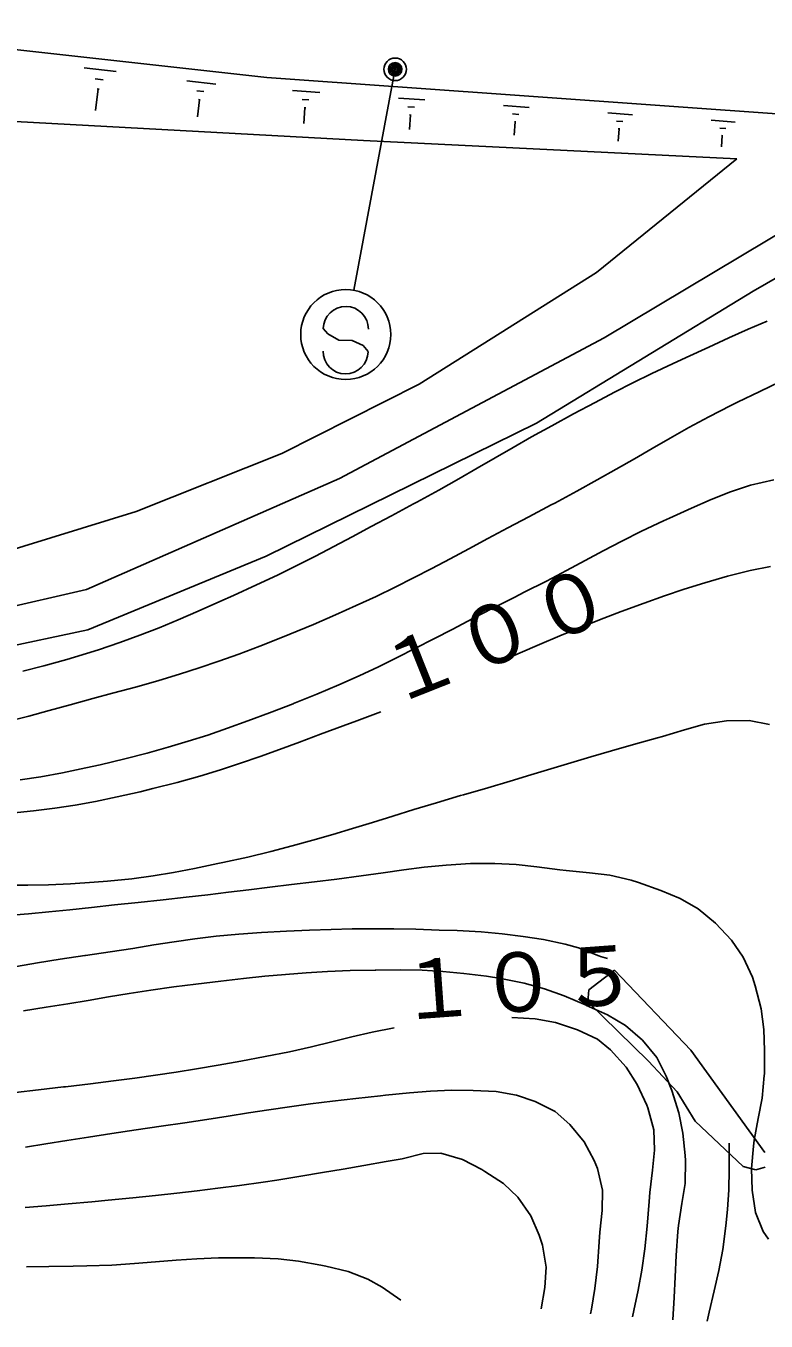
# Model space of a CAD drawing. Units: millimetres, scale not verified. Extents: x 40000 to 680000, y 20000 to 380000.
# Drawn here: x 309038 to 325467, y 233683 to 262458 of the extents above; entities that cross this region are included whole.
import ezdxf
from ezdxf.enums import TextEntityAlignment as Align

# ---------------------------------------------------------------- set-up
doc = ezdxf.new("R2010")
doc.units = ezdxf.units.MM
doc.header["$LTSCALE"] = 1000
doc.header["$PDMODE"] = 32
doc.header["$PDSIZE"] = 500
doc.layers.add('M-BGD', color=7, linetype='Continuous', lineweight=25)
doc.layers.add('M-STR-STRC', color=7, linetype='Continuous', lineweight=25)
doc.styles.add('ＭＳ ゴシック', font='')
doc.styles.get('ＭＳ ゴシック').set_extended_font_data('MS Gothic')

msp = doc.modelspace()

# ---------------------------------------------------------------- linework, layer by layer
at = {"layer": 'M-BGD'}
for p, q in [((299267, 262986), (314389, 261313)), ((310333, 261524), (311043, 261443)), ((314389, 261313), (326575, 260446)), ((310575, 261280), (310752, 261260)), ((310639, 261057), (310585, 260580)), ((310617, 261060), (310662, 261055)), ((312612, 261239), (313252, 261166)), ((312830, 261019), (312990, 261001)), ((314955, 261022), (315561, 260979)), ((312888, 260818), (312845, 260438)), ((312868, 260821), (312908, 260816)), ((315169, 260824), (315321, 260813)), ((317305, 260855), (317893, 260813)), ((305857, 260492), (316532, 259911)), ((315232, 260636), (315208, 260291)), ((315213, 260638), (315251, 260635)), ((317513, 260662), (317660, 260652)), ((317574, 260481), (317551, 260160)), ((317555, 260482), (317592, 260479)), ((319636, 260689), (320207, 260648)), ((319838, 260502), (319981, 260492)), ((321951, 260524), (322504, 260485)), ((319897, 260326), (319876, 260030)), ((319880, 260327), (319915, 260325)), ((322146, 260344), (322285, 260334)), ((322204, 260173), (322184, 259901)), ((322186, 260174), (322221, 260171)), ((324247, 260361), (324783, 260323)), ((324437, 260186), (324571, 260176)), ((316532, 259911), (324815, 259503)), ((324493, 260020), (324475, 259773)), ((324476, 260021), (324509, 260019)), ((324815, 259503), (321701, 256983)), ((321874, 255532), (326118, 258069)), ((325184, 256567), (326557, 257365)), ((321701, 256983), (317766, 254502)), ((320370, 253633), (325184, 256567)), ((325068, 255719), (325489, 255901)), ((315996, 252405), (321874, 255532)), ((324195, 255324), (324644, 255529)), ((324644, 255529), (325068, 255719)), ((323695, 255095), (324195, 255324)), ((322930, 254738), (323387, 254954)), ((323387, 254954), (323695, 255095)), ((322513, 254531), (322930, 254738)), ((317766, 254502), (314716, 252957)), ((322104, 254320), (322513, 254531)), ((325326, 254339), (325770, 254552)), ((321192, 253838), (321673, 254094)), ((321673, 254094), (322104, 254320)), ((324685, 254022), (324835, 254097)), ((324835, 254097), (325326, 254339)), ((320708, 253575), (321192, 253838)), ((324200, 253773), (324685, 254022)), ((314373, 250680), (320370, 253633)), ((320264, 253328), (320708, 253575)), ((323339, 253301), (323755, 253534)), ((323755, 253534), (324200, 253773)), ((319851, 253092), (320264, 253328)), ((322939, 253072), (323339, 253301)), ((314716, 252957), (311483, 251671)), ((319454, 252861), (319851, 253092)), ((322543, 252842), (322939, 253072)), ((319057, 252630), (319454, 252861)), ((322141, 252610), (322543, 252842)), ((310386, 249936), (315996, 252405)), ((318202, 252145), (318644, 252393)), ((318644, 252393), (319057, 252630)), ((321269, 252120), (321721, 252370)), ((321721, 252370), (322141, 252610)), ((325125, 252254), (325639, 252377)), ((317714, 251878), (318202, 252145)), ((320776, 251857), (321269, 252120)), ((324250, 251940), (324675, 252109)), ((324675, 252109), (325125, 252254)), ((317154, 251577), (317641, 251839)), ((317641, 251839), (317714, 251878)), ((320203, 251555), (320699, 251816)), ((320699, 251816), (320776, 251857)), ((323811, 251745), (324250, 251940)), ((311483, 251671), (308253, 250673)), ((316705, 251334), (317154, 251577)), ((319736, 251306), (320203, 251555)), ((323191, 251462), (323320, 251521)), ((323320, 251521), (323811, 251745)), ((316282, 251107), (316705, 251334)), ((319294, 251068), (319736, 251306)), ((322265, 251012), (322705, 251232)), ((322705, 251232), (323191, 251462)), ((315873, 250890), (316282, 251107)), ((318869, 250839), (319294, 251068)), ((321853, 250797), (322265, 251012)), ((310413, 249041), (314373, 250680)), ((315053, 250469), (315468, 250679)), ((315468, 250679), (315873, 250890)), ((318456, 250619), (318869, 250839)), ((321450, 250581), (321853, 250797)), ((314619, 250257), (315053, 250469)), ((317643, 250195), (318049, 250404)), ((318049, 250404), (318456, 250619)), ((320592, 250125), (321036, 250359)), ((321036, 250359), (321450, 250581)), ((324614, 250230), (325115, 250362)), ((325115, 250362), (325568, 250449)), ((314153, 250037), (314619, 250257)), ((317232, 249988), (317643, 250195)), ((320100, 249875), (320592, 250125)), ((323647, 249943), (324105, 250085)), ((324105, 250085), (324614, 250230)), ((307288, 249227), (310386, 249936)), ((313343, 249670), (313644, 249805)), ((313644, 249805), (314153, 250037)), ((316372, 249578), (316810, 249783)), ((316810, 249783), (317232, 249988)), ((319888, 249769), (320100, 249875)), ((322761, 249635), (323212, 249796)), ((323212, 249796), (323647, 249943)), ((312865, 249457), (313343, 249670)), ((315911, 249371), (316372, 249578)), ((318944, 249285), (319400, 249521)), ((319400, 249521), (319888, 249769)), ((322254, 249447), (322761, 249635)), ((311995, 249087), (312421, 249265)), ((312421, 249265), (312865, 249457)), ((315421, 249161), (315911, 249371)), ((318512, 249059), (318944, 249285)), ((321361, 249100), (321863, 249298)), ((321863, 249298), (322254, 249447)), ((305979, 248095), (310413, 249041)), ((311124, 248758), (311568, 248920)), ((311568, 248920), (311995, 249087)), ((314732, 248879), (314898, 248946)), ((314898, 248946), (315421, 249161)), ((318096, 248842), (318512, 249059)), ((320889, 248907), (321361, 249100)), ((310647, 248597), (311124, 248758)), ((313763, 248503), (314229, 248681)), ((314229, 248681), (314732, 248879)), ((317280, 248424), (317688, 248630)), ((317688, 248630), (318096, 248842)), ((320008, 248530), (320440, 248717)), ((320440, 248717), (320889, 248907)), ((309439, 248239), (309948, 248381)), ((309948, 248381), (310118, 248432)), ((310118, 248432), (310647, 248597)), ((312887, 248194), (313320, 248343)), ((313320, 248343), (313763, 248503)), ((316866, 248221), (317280, 248424)), ((319586, 248345), (320008, 248530)), ((308972, 248126), (309439, 248239)), ((311990, 247915), (312448, 248053)), ((312448, 248053), (312887, 248194)), ((316436, 248018), (316866, 248221)), ((310962, 247631), (311500, 247776)), ((311500, 247776), (311990, 247915)), ((315498, 247611), (315982, 247816)), ((315982, 247816), (316436, 248018)), ((310023, 247375), (310525, 247513)), ((310525, 247513), (310962, 247631)), ((314976, 247402), (315498, 247611)), ((309105, 247125), (309555, 247246)), ((309555, 247246), (310023, 247375)), ((313966, 247018), (314447, 247199)), ((314447, 247199), (314968, 247399)), ((314968, 247399), (314976, 247402)), ((316384, 247021), (316914, 247220)), ((308662, 247014), (309105, 247125)), ((313512, 246855), (313966, 247018)), ((315579, 246721), (316079, 246908)), ((316079, 246908), (316384, 247021)), ((323657, 246818), (324098, 246946)), ((324098, 246946), (324585, 247022)), ((324585, 247022), (325093, 247028)), ((325093, 247028), (325543, 246937)), ((312638, 246564), (313073, 246704)), ((313073, 246704), (313512, 246855)), ((315112, 246546), (315579, 246721)), ((322524, 246491), (323054, 246638)), ((323054, 246638), (323165, 246668)), ((323165, 246668), (323657, 246818)), ((311729, 246303), (312194, 246431)), ((312194, 246431), (312638, 246564)), ((314235, 246225), (314668, 246381)), ((314668, 246381), (315112, 246546)), ((321575, 246217), (322035, 246351)), ((322035, 246351), (322524, 246491)), ((310369, 245974), (310687, 246045)), ((310687, 246045), (311231, 246175)), ((311231, 246175), (311729, 246303)), ((313360, 245931), (313803, 246075)), ((313803, 246075), (314235, 246225)), ((320693, 245953), (321131, 246085)), ((321131, 246085), (321575, 246217)), ((308907, 245705), (309369, 245777)), ((309369, 245777), (309852, 245865)), ((309852, 245865), (310369, 245974)), ((312397, 245651), (312895, 245790)), ((312895, 245790), (313360, 245931)), ((319784, 245680), (320248, 245819)), ((320248, 245819), (320693, 245953)), ((311573, 245445), (311855, 245513)), ((311855, 245513), (312397, 245651)), ((318752, 245378), (319289, 245534)), ((319289, 245534), (319784, 245680)), ((310130, 245149), (310585, 245230)), ((310585, 245230), (311061, 245328)), ((311061, 245328), (311573, 245445)), ((317650, 245050), (318149, 245201)), ((318149, 245201), (318684, 245359)), ((318684, 245359), (318752, 245378)), ((308708, 244970), (309209, 245021)), ((309209, 245021), (309677, 245080)), ((309677, 245080), (310130, 245149)), ((316728, 244763), (317179, 244904)), ((317179, 244904), (317650, 245050)), ((315851, 244494), (316288, 244626)), ((316288, 244626), (316728, 244763)), ((314951, 244239), (315408, 244365)), ((315408, 244365), (315851, 244494)), ((313962, 243992), (314472, 244114)), ((314472, 244114), (314951, 244239)), ((312317, 243650), (312782, 243740)), ((312782, 243740), (313298, 243847)), ((313298, 243847), (313412, 243871)), ((313412, 243871), (313962, 243992)), ((317423, 243709), (317880, 243768)), ((317880, 243768), (318366, 243816)), ((318366, 243816), (318910, 243848)), ((318910, 243848), (318917, 243848)), ((318917, 243848), (319449, 243852)), ((319449, 243852), (319917, 243824)), ((319917, 243824), (320377, 243774)), ((320377, 243774), (320886, 243711)), ((310551, 243433), (310848, 243457)), ((310848, 243457), (311387, 243511)), ((311387, 243511), (311864, 243574)), ((311864, 243574), (312317, 243650)), ((314930, 243383), (315445, 243445)), ((315445, 243445), (315940, 243504)), ((315940, 243504), (316482, 243573)), ((316482, 243573), (316967, 243643)), ((316967, 243643), (317423, 243709)), ((320886, 243711), (321027, 243694)), ((321027, 243694), (321545, 243644)), ((321545, 243644), (322001, 243591)), ((322001, 243591), (322476, 243480)), ((322476, 243480), (322637, 243426)), ((308623, 243367), (309081, 243367)), ((309081, 243367), (309543, 243377)), ((309543, 243377), (310027, 243398)), ((310027, 243398), (310551, 243433)), ((312594, 243100), (313073, 243155)), ((313073, 243155), (313533, 243210)), ((313533, 243210), (313988, 243266)), ((313988, 243266), (314449, 243323)), ((314449, 243323), (314930, 243383)), ((322637, 243426), (323131, 243250)), ((323131, 243250), (323562, 243074)), ((310011, 242821), (310492, 242873)), ((310492, 242873), (311006, 242929)), ((311006, 242929), (311528, 242984)), ((311528, 242984), (312083, 243043)), ((312083, 243043), (312594, 243100)), ((323562, 243074), (323960, 242846)), ((308632, 242693), (309094, 242730)), ((309094, 242730), (309549, 242773)), ((309549, 242773), (310011, 242821)), ((323960, 242846), (324348, 242523)), ((313765, 242280), (314264, 242315)), ((314264, 242315), (314822, 242346)), ((314822, 242346), (315334, 242369)), ((315334, 242369), (315815, 242385)), ((315815, 242385), (316277, 242395)), ((316277, 242395), (316735, 242399)), ((316735, 242399), (317201, 242396)), ((317201, 242396), (317690, 242387)), ((317690, 242387), (318214, 242372)), ((318214, 242372), (318613, 242358)), ((318613, 242358), (319142, 242330)), ((319142, 242330), (319606, 242285)), ((324348, 242523), (324700, 242144)), ((311408, 241964), (311876, 242040)), ((311876, 242040), (312330, 242110)), ((312330, 242110), (312785, 242175)), ((312785, 242175), (313258, 242232)), ((313258, 242232), (313765, 242280)), ((319606, 242285), (320073, 242225)), ((320073, 242225), (320528, 242158)), ((320528, 242158), (321008, 242057)), ((321008, 242057), (321302, 241975)), ((324700, 242144), (324962, 241766)), ((309295, 241640), (309795, 241722)), ((309795, 241722), (310343, 241804)), ((310343, 241804), (310358, 241806)), ((310358, 241806), (310907, 241886)), ((310907, 241886), (311408, 241964)), ((321302, 241975), (321756, 241795)), ((321756, 241795), (321791, 241784)), ((321791, 241784), (321948, 241741)), ((324962, 241766), (325163, 241325)), ((308828, 241559), (309295, 241640)), ((315257, 241421), (315731, 241448)), ((315731, 241448), (316238, 241469)), ((316238, 241469), (316792, 241481)), ((316792, 241481), (316803, 241481)), ((316803, 241481), (317347, 241485)), ((317347, 241485), (317833, 241477)), ((317833, 241477), (318292, 241453)), ((318292, 241453), (318756, 241409)), ((322101, 241478), (321530, 241042)), ((323796, 239703), (322101, 241478)), ((312325, 241106), (312811, 241168)), ((312811, 241168), (313363, 241234)), ((313363, 241234), (313868, 241292)), ((313868, 241292), (314341, 241343)), ((314341, 241343), (314799, 241386)), ((314799, 241386), (315257, 241421)), ((318756, 241409), (319258, 241343)), ((319258, 241343), (319577, 241294)), ((319577, 241294), (320096, 241192)), ((320096, 241192), (320546, 241067)), ((325163, 241325), (325228, 241133)), ((310423, 240809), (310874, 240885)), ((310874, 240885), (311333, 240960)), ((311333, 240960), (311812, 241034)), ((311812, 241034), (312325, 241106)), ((320546, 241067), (320985, 240908)), ((320985, 240908), (321472, 240702)), ((321530, 241042), (321509, 240773)), ((325228, 241133), (325358, 240623)), ((308984, 240578), (309491, 240656)), ((309491, 240656), (309967, 240733)), ((309967, 240733), (310423, 240809)), ((321472, 240702), (321482, 240698)), ((321482, 240698), (321950, 240485)), ((321509, 240773), (322854, 239456)), ((325358, 240623), (325419, 240163)), ((319827, 240430), (320342, 240399)), ((320342, 240399), (320794, 240316)), ((320794, 240316), (321282, 240154)), ((321950, 240485), (322345, 240251)), ((315829, 239889), (316273, 239998)), ((316273, 239998), (316726, 240102)), ((316726, 240102), (317209, 240201)), ((321282, 240154), (321727, 239946)), ((322345, 240251), (322722, 239926)), ((325419, 240163), (325435, 239697)), ((314886, 239668), (315374, 239779)), ((315374, 239779), (315829, 239889)), ((321727, 239946), (322017, 239712)), ((322017, 239712), (322359, 239327)), ((322722, 239926), (323041, 239536)), ((325436, 237429), (323796, 239703)), ((313305, 239368), (313812, 239459)), ((313812, 239459), (314346, 239559)), ((314346, 239559), (314886, 239668)), ((322854, 239456), (323494, 238774)), ((323041, 239536), (323253, 239124)), ((325435, 239697), (325429, 239173)), ((311458, 239081), (311917, 239145)), ((311917, 239145), (312370, 239213)), ((312370, 239213), (312828, 239287)), ((312828, 239287), (313305, 239368)), ((322359, 239327), (322606, 238940)), ((325428, 239143), (325381, 238633)), ((325429, 239173), (325428, 239143)), ((309320, 238820), (309874, 238885)), ((309874, 238885), (309914, 238889)), ((309914, 238889), (310469, 238955)), ((310469, 238955), (310980, 239018)), ((310980, 239018), (311458, 239081)), ((322606, 238940), (322817, 238480)), ((323253, 239124), (323376, 238806)), ((308805, 238759), (309320, 238820)), ((315356, 238508), (315844, 238571)), ((315844, 238571), (316360, 238631)), ((316360, 238631), (316912, 238690)), ((316912, 238690), (317022, 238702)), ((317022, 238702), (317550, 238753)), ((317550, 238753), (318016, 238790)), ((318016, 238790), (318485, 238810)), ((318485, 238810), (318962, 238808)), ((318962, 238808), (319475, 238782)), ((319475, 238782), (319928, 238701)), ((319928, 238701), (320342, 238563)), ((320342, 238563), (320782, 238340)), ((323376, 238806), (323533, 238312)), ((323494, 238774), (323891, 238123)), ((325381, 238633), (325289, 238186)), ((313524, 238237), (313981, 238308)), ((313981, 238308), (314433, 238377)), ((314433, 238377), (314888, 238443)), ((314888, 238443), (315356, 238508)), ((320782, 238340), (321112, 238052)), ((322817, 238480), (322840, 238421)), ((322840, 238421), (322974, 237934)), ((323533, 238312), (323622, 237860)), ((311485, 237931), (312043, 238011)), ((312043, 238011), (312564, 238089)), ((312564, 238089), (313054, 238164)), ((313054, 238164), (313524, 238237)), ((321112, 238052), (321433, 237666)), ((323891, 238123), (324959, 237114)), ((325289, 238186), (325203, 237702)), ((309482, 237622), (309945, 237696)), ((309945, 237696), (310429, 237773)), ((310429, 237773), (310944, 237852)), ((310944, 237852), (311485, 237931)), ((322974, 237934), (322994, 237484)), ((323622, 237860), (323671, 237362)), ((325203, 237702), (325189, 237569)), ((309029, 237549), (309482, 237622)), ((317388, 237285), (317854, 237405)), ((317854, 237405), (318249, 237416)), ((318249, 237416), (318726, 237274)), ((321433, 237666), (321654, 237249)), ((322994, 237484), (322949, 237033)), ((324646, 237639), (324650, 237052)), ((325189, 237569), (325144, 237073)), ((316077, 237061), (316536, 237142)), ((316536, 237142), (317033, 237227)), ((317033, 237227), (317388, 237285)), ((318726, 237274), (319156, 237048)), ((321654, 237249), (321722, 237076)), ((323679, 237253), (323669, 236743)), ((323671, 237362), (323679, 237253)), ((324959, 237114), (325242, 237043)), ((314605, 236817), (315144, 236901)), ((315144, 236901), (315624, 236982)), ((315624, 236982), (316077, 237061)), ((319156, 237048), (319223, 237007)), ((319223, 237007), (319639, 236739)), ((321722, 237076), (321833, 236590)), ((322949, 237033), (322889, 236540)), ((324650, 237052), (324640, 236600)), ((325144, 237073), (325159, 236594)), ((325242, 237043), (325445, 237104)), ((312387, 236524), (312842, 236576)), ((312842, 236576), (313301, 236633)), ((313301, 236633), (313782, 236697)), ((313782, 236697), (314302, 236772)), ((314302, 236772), (314605, 236817)), ((319639, 236739), (319958, 236435)), ((321833, 236590), (321826, 236140)), ((322889, 236540), (322872, 236342)), ((323669, 236743), (323598, 236293)), ((324640, 236600), (324611, 236159)), ((325159, 236594), (325233, 236098)), ((309486, 236245), (309974, 236288)), ((309974, 236288), (310499, 236336)), ((310499, 236336), (310863, 236371)), ((310863, 236371), (311415, 236423)), ((311415, 236423), (311917, 236474)), ((311917, 236474), (312387, 236524)), ((319958, 236435), (320248, 236025)), ((322872, 236342), (322829, 235790)), ((323598, 236293), (323521, 235806)), ((309020, 236208), (309486, 236245)), ((320248, 236025), (320433, 235593)), ((321826, 236140), (321777, 235661)), ((324611, 236159), (324577, 235803)), ((325233, 236098), (325400, 235670)), ((322829, 235790), (322774, 235287)), ((323507, 235673), (323469, 235137)), ((323521, 235806), (323507, 235673)), ((324577, 235803), (324508, 235271)), ((320433, 235593), (320503, 235373)), ((321762, 235443), (321726, 234897)), ((321777, 235661), (321762, 235443)), ((325400, 235670), (325518, 235501)), ((320503, 235373), (320588, 234878)), ((322774, 235287), (322706, 234818)), ((323469, 235137), (323446, 234664)), ((324508, 235271), (324419, 234806)), ((309048, 234892), (309548, 234894)), ((309548, 234894), (310084, 234902)), ((310084, 234902), (310394, 234909)), ((310394, 234909), (310945, 234929)), ((310945, 234929), (311447, 234960)), ((311447, 234960), (311916, 234996)), ((311916, 234996), (312372, 235033)), ((312372, 235033), (312832, 235064)), ((312832, 235064), (313316, 235085)), ((313316, 235085), (313841, 235091)), ((313841, 235091), (314113, 235087)), ((314113, 235087), (314634, 235063)), ((314634, 235063), (315092, 235013)), ((315092, 235013), (315586, 234926)), ((315586, 234926), (315697, 234903)), ((315697, 234903), (316194, 234782)), ((320588, 234878), (320558, 234429)), ((321726, 234897), (321669, 234407)), ((322706, 234818), (322625, 234367)), ((316194, 234782), (316625, 234614)), ((316625, 234614), (316949, 234435)), ((323446, 234664), (323427, 234205)), ((324419, 234806), (324316, 234359)), ((316949, 234435), (317358, 234150)), ((320558, 234429), (320472, 233957)), ((321669, 234407), (321594, 233950)), ((322625, 234367), (322532, 233917)), ((324316, 234359), (324206, 233885)), ((317358, 234150), (317358, 234150)), ((321594, 233950), (321571, 233841)), ((323427, 234205), (323399, 233713)), ((322532, 233917), (322502, 233781)), ((324206, 233885), (324163, 233683))]:
    msp.add_line(p, q, dxfattribs=at)
at = {"layer": 'M-STR-STRC'}
for p, q in [((317206, 261347), (316320, 256585)), ((315738, 255615), (315639, 255733)), ((315982, 255474), (315738, 255615)), ((316283, 255471), (315982, 255474)), ((316527, 255358), (316283, 255471)), ((316633, 255221), (316527, 255358))]:
    msp.add_line(p, q, dxfattribs=at)
for centre, radius in [((317233, 261494), 150), ((317233, 261494), 120), ((317233, 261494), 90), ((317233, 261494), 60), ((317233, 261494), 30), ((316137, 255602), 1000)]:
    msp.add_circle(centre, radius, dxfattribs=at)
for centre, start, end in [((316139, 255727), 359.2899, 179.2899), ((316133, 255227), 179.2899, 359.2899)]:
    msp.add_arc(centre, 500, start, end, dxfattribs=at)
msp.add_point((317233, 261494), dxfattribs=at)

# ---------------------------------------------------------------- texts
at = {"layer": 'M-BGD', "style": 'ＭＳ ゴシック'}
for s, rotation, p in [('１００', 21.666, (317321, 246973)), ('１０５', 4.173, (317349, 239967))]:
    msp.add_text(s, height=1320, rotation=rotation, dxfattribs=at).set_placement(p, align=Align.BOTTOM_LEFT)

doc.saveas('drawing.dxf')
